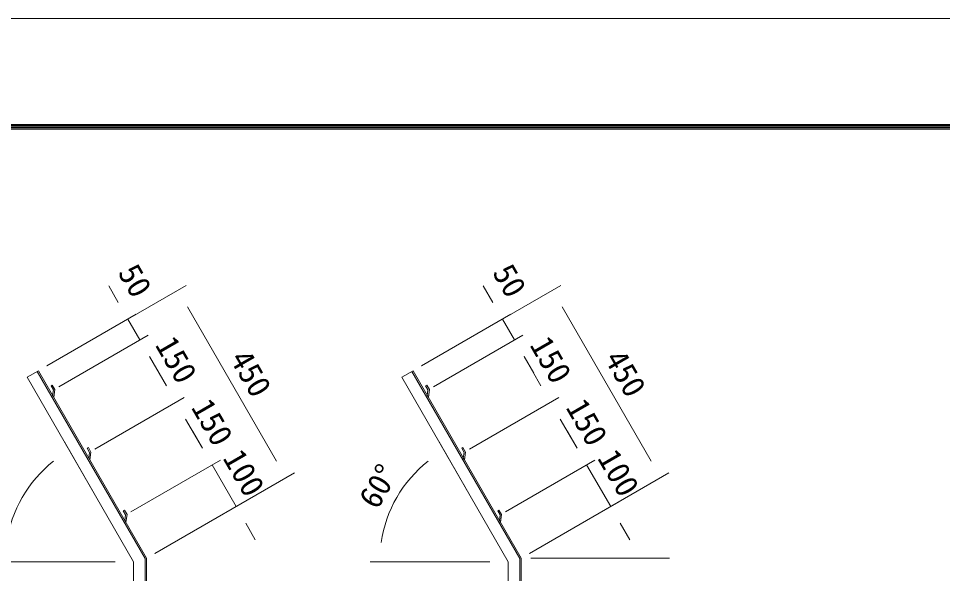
# Model space of a CAD drawing. Units: millimetres, scale not verified. Extents: x -4200 to 4200, y -2970 to 2970.
# Drawn here: x -311 to 1611, y 1816 to 2970 of the extents above; entities that cross this region are included whole.
import ezdxf
from ezdxf.enums import TextEntityAlignment as Align

# ---------------------------------------------------------------- set-up
doc = ezdxf.new("R2010")
doc.units = ezdxf.units.MM
doc.header["$LTSCALE"] = 20
for name, color, linetype, lineweight in [('0-0_D-STR1', 1, 'Continuous', 18), ('0-2_D-STR-DIM', 7, 'Continuous', 9), ('0-B_D-TTL', 7, 'Continuous', 9)]:
    doc.layers.add(name, color=color, linetype=linetype, lineweight=lineweight)
doc.styles.add('ＭＳ ゴシック', font='')
doc.styles.get('ＭＳ ゴシック').set_extended_font_data('MS Gothic')

msp = doc.modelspace()

# ---------------------------------------------------------------- linework, layer by layer
at = {"layer": '0-0_D-STR1'}
for p, q in [((-269.89, 2237.87), (-293.28, 2224.37)), ((-272.49, 2236.37), (-47.89, 1847.36)), ((-269.89, 2237.87), (-44.89, 1848.16)), ((509.28, 2237.87), (485.9, 2224.37)), ((506.68, 2236.37), (731.28, 1847.36)), ((509.28, 2237.87), (734.28, 1848.16)), ((-293.28, 2224.37), (-71.89, 1840.93)), ((485.9, 2224.37), (707.28, 1840.93)), ((-243.77, 2206.63), (-241.17, 2208.13)), ((-243.77, 2206.63), (-238.83, 2198.07)), ((-241.17, 2208.13), (-235.67, 2198.6)), ((-238.83, 2198.07), (-240.37, 2186.73)), ((-235.67, 2198.6), (-238.08, 2182.77)), ((535.4, 2206.63), (538, 2208.13)), ((535.4, 2206.63), (540.34, 2198.07)), ((538, 2208.13), (543.5, 2198.6)), ((540.34, 2198.07), (538.8, 2186.73)), ((543.5, 2198.6), (541.09, 2182.77)), ((-240.37, 2186.73), (-238.08, 2182.77)), ((538.8, 2186.73), (541.09, 2182.77)), ((-168.77, 2076.72), (-166.17, 2078.22)), ((-168.77, 2076.72), (-163.83, 2068.17)), ((-166.17, 2078.22), (-160.67, 2068.7)), ((610.4, 2076.72), (613, 2078.22)), ((610.4, 2076.72), (615.34, 2068.17)), ((613, 2078.22), (618.5, 2068.7)), ((-163.83, 2068.17), (-165.37, 2056.83)), ((-165.37, 2056.83), (-163.08, 2052.87)), ((-160.67, 2068.7), (-163.08, 2052.87)), ((615.34, 2068.17), (613.8, 2056.83)), ((613.8, 2056.83), (616.09, 2052.87)), ((618.5, 2068.7), (616.09, 2052.87)), ((-93.77, 1946.82), (-91.17, 1948.32)), ((-93.77, 1946.82), (-88.83, 1938.26)), ((-91.17, 1948.32), (-85.67, 1938.79)), ((685.4, 1946.82), (688, 1948.32)), ((685.4, 1946.82), (690.34, 1938.26)), ((688, 1948.32), (693.5, 1938.79)), ((-88.83, 1938.26), (-90.37, 1926.93)), ((-90.37, 1926.93), (-88.08, 1922.97)), ((-85.67, 1938.79), (-88.08, 1922.97)), ((690.34, 1938.26), (688.8, 1926.93)), ((688.8, 1926.93), (691.09, 1922.97)), ((693.5, 1938.79), (691.09, 1922.97)), ((-47.89, -311.84), (-47.89, 1847.36)), ((-44.89, -311.84), (-44.89, 1848.16)), ((731.28, -311.84), (731.28, 1847.36)), ((734.28, -311.84), (734.28, 1848.16)), ((-71.89, -311.84), (-71.89, 1840.93)), ((707.28, -311.84), (707.28, 1840.93))]:
    msp.add_line(p, q, dxfattribs=at)
at = {"layer": '0-2_D-STR-DIM'}
for p, q in [((-252.57, 2247.87), (37.43, 2415.31)), ((-103.81, 2379.95), (-123.81, 2414.59)), ((526.6, 2247.87), (816.6, 2415.31)), ((675.36, 2379.95), (655.36, 2414.59)), ((40.11, 2370.67), (225.11, 2050.24)), ((819.28, 2370.67), (1004.28, 2050.24)), ((-252.57, 2247.87), (-66.49, 2355.31)), ((-83.81, 2345.31), (-58.81, 2302.01)), ((526.6, 2247.87), (712.68, 2355.31)), ((695.36, 2345.31), (720.36, 2302.01)), ((-227.57, 2204.57), (-41.49, 2312.01)), ((-227.57, 2204.57), (-41.49, 2312.01)), ((551.6, 2204.57), (737.68, 2312.01)), ((551.6, 2204.57), (737.68, 2312.01)), ((-38.81, 2267.36), (-3.81, 2206.74)), ((-38.81, 2267.36), (-18.81, 2232.72)), ((740.36, 2267.36), (775.36, 2206.74)), ((740.36, 2267.36), (760.36, 2232.72)), ((-152.57, 2074.67), (33.51, 2182.1)), ((-152.57, 2074.67), (33.51, 2182.1)), ((626.6, 2074.67), (812.68, 2182.1)), ((626.6, 2074.67), (812.68, 2182.1)), ((36.19, 2137.46), (71.19, 2076.84)), ((815.36, 2137.46), (850.36, 2076.84)), ((71.19, 2076.84), (51.19, 2111.48)), ((850.36, 2076.84), (830.36, 2111.48)), ((-135.02, 1950.25), (-215.67, 2089.95)), ((644.16, 1950.25), (563.5, 2089.95)), ((-77.57, 1944.76), (108.51, 2052.2)), ((-77.57, 1944.76), (108.51, 2052.2)), ((91.19, 2042.2), (141.19, 1955.6)), ((701.6, 1944.76), (887.68, 2052.2)), ((701.6, 1944.76), (887.68, 2052.2)), ((870.36, 2042.2), (920.36, 1955.6)), ((-27.57, 1858.16), (262.43, 2025.6)), ((751.6, 1858.16), (1041.6, 2025.6)), ((-27.57, 1858.16), (158.51, 1965.6)), ((751.6, 1858.16), (937.68, 1965.6)), ((161.19, 1920.95), (181.19, 1886.31)), ((940.36, 1920.95), (960.36, 1886.31)), ((754.28, 1848.16), (1043.04, 1848.16)), ((-110.02, 1840.93), (-359.44, 1840.93)), ((669.15, 1840.93), (419.73, 1840.93))]:
    msp.add_line(p, q, dxfattribs=at)
for centre in [(-71.89, 1840.93), (707.28, 1840.93)]:
    msp.add_arc(centre, 267.55, 128.57404, 171.42596, dxfattribs=at)
at = {"layer": '0-B_D-TTL', "color": 2, "lineweight": 18}
msp.add_lwpolyline([(-4200, 2970), (4200, 2970), (4200, -2970), (-4200, -2970)], close=True, dxfattribs=at)
at = {"layer": '0-B_D-TTL'}
for points in [[(-3930, 2750), (3930, 2750), (3930, -2750), (-3930, -2750)], [(-3927.5, 2747.5), (3927.5, 2747.5), (3927.5, -2747.5), (-3927.5, -2747.5)], [(-3925, 2745), (3925, 2745), (3925, -2745), (-3925, -2745)], [(-3922.5, 2742.5), (3922.5, 2742.5), (3922.5, -2742.5), (-3922.5, -2742.5)], [(-3920, 2740), (3920, 2740), (3920, -2740), (-3920, -2740)]]:
    msp.add_lwpolyline(points, close=True, dxfattribs=at)

# ---------------------------------------------------------------- texts
at = {"layer": '0-2_D-STR-DIM', "style": 'ＭＳ ゴシック'}
for s, rotation, p in [('50', 300, (-118.45, 2434.62)), ('50', 300, (660.72, 2434.62)), ('150', 300, (-40.79, 2284.29)), ('150', 300, (738.38, 2284.29)), ('450', 300, (114.2, 2255.83)), ('450', 300, (893.38, 2255.83)), ('150', 300, (34.21, 2154.39)), ('150', 300, (813.38, 2154.39)), ('100', 300, (99.94, 2049.11)), ('100', 300, (879.11, 2049.11)), ('60°', 60, (447.71, 1939.93))]:
    msp.add_text(s, height=48.09, rotation=rotation, dxfattribs=at).set_placement(p, align=Align.BOTTOM_LEFT)

doc.saveas('drawing.dxf')
